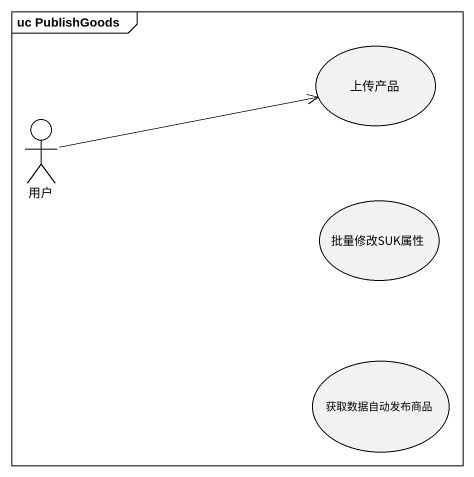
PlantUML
@startuml
mainframe uc PublishGoods
usecase 上传产品
actor 用户
usecase 批量修改SUK属性
usecase 获取数据自动发布商品
用户 -right-> 上传产品
@enduml
